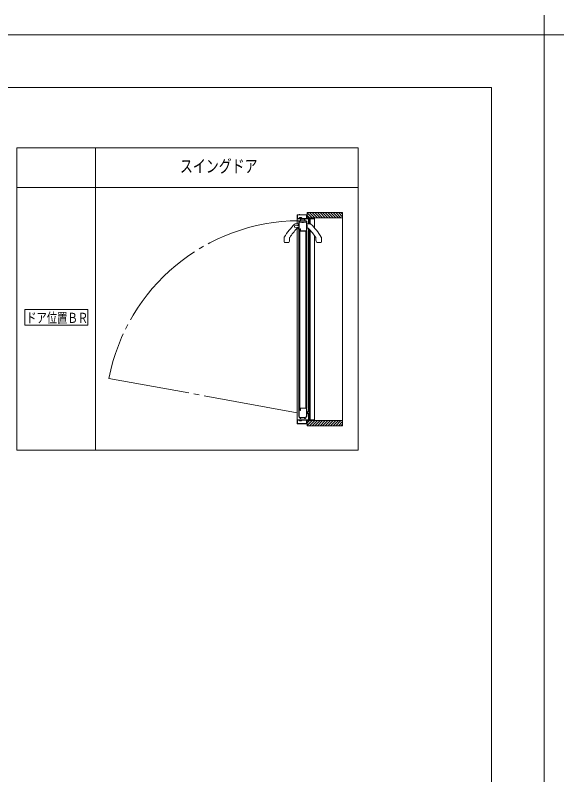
# Model space of a CAD drawing. Units: millimetres on the paper. Extents: x -305 to 305, y -152 to 152.
# Drawn here: x 18.3 to 122.7, y 7.7 to 152.3 of the extents above; entities that cross this region are included whole.
import ezdxf
from ezdxf.enums import TextEntityAlignment as Align

# ---------------------------------------------------------------- set-up
doc = ezdxf.new("R2010")
doc.units = ezdxf.units.MM
doc.linetypes.add('LONG_CHAIN', pattern=[21, 18, -1, 1, -1])
doc.linetypes.add('LONG_DOUBLE_CHAIN', pattern=[21.8, 18, -1, 0.6, -0.6, 0.6, -1])
for name, color, linetype, lineweight in [('0-1_VIEW0001', 7, 'Continuous', 9), ('0-2_1図面枠', 7, 'Continuous', 9), ('0-3_図面枠', 3, 'Continuous', 9), ('0-4_DEFPOINTS', 7, 'Continuous', 9)]:
    doc.layers.add(name, color=color, linetype=linetype, lineweight=lineweight)
doc.styles.add('ＭＳ ゴシック', font='')
doc.styles.get('ＭＳ ゴシック').set_extended_font_data('MS Gothic')

# ---------------------------------------------------------------- blocks, each defined once
blk = doc.blocks.new('グループ-6')
at = {"layer": '0-2_1図面枠'}
for p, q in [((4200, 2895), (4200, 3045)), ((4275, 2970), (4125, 2970))]:
    blk.add_line(p, q, dxfattribs=at)

msp = doc.modelspace()

# ---------------------------------------------------------------- linework, layer by layer
at = {"layer": '0-1_VIEW0001'}
for p, q in [((18.617, 126.98), (83.617, 126.98)), ((18.617, 126.98), (18.617, 69.48)), ((33.617, 126.98), (33.617, 69.48)), ((83.617, 126.98), (83.617, 69.48)), ((18.617, 119.48), (83.617, 119.48)), ((72.005, 114.233), (72.005, 113.558)), ((72.05, 114.223), (72.05, 113.598)), ((72.39, 114.283), (72.055, 114.283)), ((73.745, 114.238), (72.065, 114.238)), ((72.405, 114.348), (72.405, 114.298)), ((72.435, 114.358), (72.415, 114.358)), ((72.445, 114.298), (72.445, 114.348)), ((73.755, 114.283), (72.46, 114.283)), ((73.76, 113.598), (73.76, 114.223)), ((73.805, 113.598), (73.805, 114.233)), ((73.88, 114.684), (73.88, 113.683)), ((80.63, 114.684), (73.88, 114.684)), ((74.829, 113.684), (73.88, 114.633)), ((75.329, 113.684), (74.329, 114.684)), ((75.829, 113.684), (74.829, 114.684)), ((76.329, 113.684), (75.329, 114.684)), ((76.829, 113.684), (75.829, 114.684)), ((77.329, 113.684), (76.329, 114.684)), ((77.829, 113.684), (76.829, 114.684)), ((78.329, 113.684), (77.329, 114.684)), ((78.829, 113.684), (77.829, 114.684)), ((79.329, 113.684), (78.329, 114.684)), ((79.824, 113.684), (78.824, 114.684)), ((80.319, 113.684), (79.319, 114.684)), ((80.63, 113.868), (79.814, 114.684)), ((80.63, 114.363), (80.309, 114.684)), ((80.63, 74.085), (80.63, 114.684)), ((74.34, 113.508), (72.005, 113.508)), ((72.005, 113.508), (72.005, 112.558)), ((72.03, 113.533), (74.325, 113.533)), ((72.065, 113.583), (73.745, 113.583)), ((72.29, 111.148), (72.29, 113.008)), ((72.335, 111.603), (72.335, 112.938)), ((72.425, 112.938), (72.425, 112.886)), ((72.78, 113.733), (72.43, 113.733)), ((72.432, 112.868), (72.454, 112.846)), ((72.465, 113.083), (72.465, 112.898)), ((72.472, 112.838), (72.863, 112.838)), ((72.48, 112.883), (73.725, 112.883)), ((72.5, 112.883), (72.5, 113.058)), ((72.5, 112.883), (73.67, 112.883)), ((72.55, 113.108), (73.67, 113.108)), ((72.78, 113.733), (72.78, 113.683)), ((73.256, 113.458), (72.823, 113.458)), ((72.874, 112.834), (72.885, 112.823)), ((72.896, 112.818), (73.183, 112.818)), ((73.194, 112.823), (73.205, 112.834)), ((73.216, 112.838), (73.73, 112.838)), ((73.72, 112.883), (73.67, 112.883)), ((73.72, 113.058), (73.72, 112.883)), ((73.73, 113.043), (73.73, 113.073)), ((73.74, 112.898), (73.74, 113.023)), ((73.745, 112.823), (73.745, 111.258)), ((73.79, 113.033), (73.79, 111.258)), ((75.19, 113.583), (73.82, 113.583)), ((74.329, 113.684), (73.88, 114.133)), ((73.88, 113.684), (80.63, 113.684)), ((74.115, 112.558), (74.115, 113.508)), ((74.19, 113.133), (74.19, 113.078)), ((74.19, 112.898), (74.19, 112.833)), ((74.205, 113.063), (74.225, 113.063)), ((74.225, 112.913), (74.205, 112.913)), ((74.325, 113.183), (74.24, 113.183)), ((74.24, 113.078), (74.24, 113.123)), ((74.24, 112.853), (74.24, 112.898)), ((74.24, 112.783), (74.34, 112.783)), ((74.255, 113.183), (74.255, 113.508)), ((74.255, 112.838), (74.255, 113.138)), ((74.255, 113.138), (74.325, 113.138)), ((74.325, 112.838), (74.255, 112.838)), ((74.255, 112.558), (74.255, 112.783)), ((74.34, 113.518), (74.34, 113.198)), ((74.34, 113.123), (74.34, 112.853)), ((74.39, 112.833), (74.39, 113.518)), ((75.255, 113.508), (74.39, 113.508)), ((74.405, 113.533), (75.24, 113.533)), ((74.431, 112.554), (74.431, 113.508)), ((75.205, 113.668), (75.205, 113.598)), ((75.24, 113.683), (75.22, 113.683)), ((75.255, 113.683), (75.255, 113.533)), ((75.255, 113.548), (75.255, 113.668)), ((75.255, 111.774), (75.255, 113.508)), ((72.275, 112.558), (71.697, 112.558)), ((72.005, 111.694), (72.005, 75.258)), ((72.275, 111.708), (72.079, 111.708)), ((72.354, 77.158), (72.354, 111.458)), ((72.504, 111.458), (72.354, 111.458)), ((72.355, 111.458), (72.355, 111.162)), ((72.505, 111.483), (72.38, 111.483)), ((72.54, 111.528), (72.41, 111.528)), ((72.504, 77.158), (72.504, 111.458)), ((72.555, 111.563), (72.555, 111.543)), ((72.555, 111.208), (72.555, 111.433)), ((72.585, 111.578), (72.57, 111.578)), ((72.6, 111.188), (72.6, 111.563)), ((73.79, 111.678), (73.79, 111.766)), ((73.805, 112.558), (74.382, 112.558)), ((73.805, 111.708), (74.001, 111.708)), ((74.115, 76.783), (74.115, 111.673)), ((74.255, 76.781), (74.255, 111.533)), ((74.428, 75.258), (74.428, 111.348)), ((69.49, 109.908), (69.49, 109.158)), ((72.304, 77.483), (72.304, 111.133)), ((72.304, 111.133), (73.789, 111.133)), ((72.331, 111.133), (72.305, 111.133)), ((72.352, 111.155), (72.344, 111.141)), ((72.515, 111.162), (72.515, 111.168)), ((72.525, 111.141), (72.517, 111.155)), ((73.665, 111.133), (72.538, 111.133)), ((73.665, 111.178), (72.61, 111.178)), ((73.64, 111.133), (73.64, 77.483)), ((73.789, 77.483), (73.789, 111.133)), ((75.255, 75.258), (75.255, 110.34)), ((76.59, 109.908), (76.59, 109.158)), ((70.264, 108.958), (69.69, 108.958)), ((70.52, 109.844), (70.52, 109.458)), ((75.56, 109.844), (75.56, 109.458)), ((75.815, 108.958), (76.39, 108.958)), ((20.117, 93.23), (20.117, 96.23)), ((20.117, 96.23), (32.117, 96.23)), ((32.117, 93.23), (32.117, 96.23)), ((20.117, 93.23), (32.117, 93.23)), ((72.29, 76.108), (72.29, 77.468)), ((72.305, 77.483), (72.331, 77.483)), ((72.335, 77.013), (72.335, 76.108)), ((72.344, 77.476), (72.353, 77.462)), ((72.355, 77.454), (72.355, 77.158)), ((72.38, 77.133), (72.505, 77.133)), ((72.54, 77.088), (72.41, 77.088)), ((72.515, 77.448), (72.515, 77.454)), ((72.517, 77.462), (72.525, 77.476)), ((72.538, 77.483), (73.665, 77.483)), ((72.555, 77.183), (72.555, 77.408)), ((72.555, 77.053), (72.555, 77.073)), ((72.585, 77.038), (72.57, 77.038)), ((72.6, 77.428), (72.6, 77.053)), ((73.665, 77.438), (72.61, 77.438)), ((73.745, 75.933), (73.745, 77.358)), ((73.79, 77.358), (73.79, 75.933)), ((73.865, 76.833), (73.79, 76.833)), ((73.965, 76.783), (73.915, 76.783)), ((73.915, 76.783), (73.915, 76.433)), ((73.965, 76.783), (74.24, 76.783)), ((74.29, 76.733), (74.29, 76.483)), ((75.255, 75.258), (72.005, 75.258)), ((72.005, 74.533), (72.005, 75.208)), ((72.03, 75.233), (74.325, 75.233)), ((72.065, 75.183), (73.745, 75.183)), ((72.625, 75.568), (72.625, 75.603)), ((72.675, 75.483), (72.641, 75.483)), ((72.666, 75.594), (72.689, 75.536)), ((72.69, 75.668), (73.39, 75.668)), ((73.39, 75.628), (72.69, 75.628)), ((72.69, 75.53), (72.69, 75.498)), ((73.39, 75.498), (73.39, 75.53)), ((73.391, 75.536), (73.413, 75.594)), ((73.415, 75.483), (73.405, 75.483)), ((73.455, 75.603), (73.455, 75.562)), ((73.499, 75.57), (73.724, 75.87)), ((73.76, 75.843), (73.535, 75.543)), ((73.865, 76.383), (73.79, 76.383)), ((75.19, 75.183), (73.82, 75.183)), ((73.965, 76.433), (73.915, 76.433)), ((74.24, 76.433), (73.965, 76.433)), ((74.111, 75.258), (74.111, 76.433)), ((74.19, 75.868), (74.19, 75.933)), ((74.19, 75.633), (74.19, 75.688)), ((74.225, 75.853), (74.205, 75.853)), ((74.205, 75.703), (74.225, 75.703)), ((74.24, 75.983), (74.34, 75.983)), ((74.24, 75.913), (74.24, 75.868)), ((74.24, 75.688), (74.24, 75.643)), ((74.325, 75.583), (74.24, 75.583)), ((74.251, 75.983), (74.251, 76.433)), ((74.251, 75.628), (74.251, 75.928)), ((74.251, 75.258), (74.251, 75.583)), ((74.325, 75.928), (74.255, 75.928)), ((74.255, 75.628), (74.325, 75.628)), ((74.34, 75.643), (74.34, 75.913)), ((74.34, 75.248), (74.34, 75.568)), ((74.39, 75.933), (74.39, 75.248)), ((74.405, 75.233), (75.24, 75.233)), ((75.255, 75.218), (75.255, 75.098)), ((72.05, 74.543), (72.05, 75.168)), ((72.39, 74.483), (72.055, 74.483)), ((73.745, 74.528), (72.065, 74.528)), ((72.405, 74.418), (72.405, 74.468)), ((72.435, 74.408), (72.415, 74.408)), ((72.43, 75.033), (72.43, 75.083)), ((72.43, 75.033), (72.78, 75.033)), ((72.445, 74.468), (72.445, 74.418)), ((73.755, 74.483), (72.46, 74.483)), ((73.76, 75.168), (73.76, 74.543)), ((73.805, 75.168), (73.805, 74.533)), ((73.88, 75.083), (80.63, 75.083)), ((74.829, 75.083), (73.88, 74.134)), ((74.329, 75.083), (73.88, 74.634)), ((73.88, 75.083), (73.88, 74.084)), ((80.63, 74.084), (73.88, 74.084)), ((75.329, 75.084), (74.329, 74.084)), ((75.829, 75.084), (74.829, 74.084)), ((75.205, 75.098), (75.205, 75.168)), ((75.24, 75.083), (75.22, 75.083)), ((76.329, 75.084), (75.329, 74.084)), ((76.829, 75.084), (75.829, 74.084)), ((77.329, 75.084), (76.329, 74.084)), ((77.829, 75.084), (76.829, 74.084)), ((78.329, 75.084), (77.329, 74.084)), ((78.829, 75.084), (77.829, 74.084)), ((79.329, 75.084), (78.329, 74.084)), ((79.824, 75.084), (78.824, 74.084)), ((80.319, 75.084), (79.319, 74.084)), ((80.63, 74.899), (79.814, 74.084)), ((80.63, 74.404), (80.309, 74.084)), ((18.617, 69.48), (83.617, 69.48))]:
    msp.add_line(p, q, dxfattribs=at)
at = {"layer": '0-1_VIEW0001', "color": 2}
for p, q in [((71.527, 112.164), (72.063, 112.192)), ((72.063, 111.865), (71.527, 111.893)), ((72.209, 112.484), (72.18, 112.298)), ((72.18, 111.759), (72.209, 111.573)), ((72.29, 112.528), (72.255, 112.526)), ((72.255, 111.53), (72.29, 111.528)), ((73.81, 112.403), (73.79, 112.403)), ((73.79, 111.653), (73.81, 111.653)), ((73.81, 112.453), (73.81, 112.103)), ((73.822, 112.453), (73.81, 112.453)), ((73.81, 111.953), (73.81, 111.603)), ((73.81, 111.603), (73.822, 111.603))]:
    msp.add_line(p, q, dxfattribs=at)
at = {"layer": '0-1_VIEW0001', "color": 2, "linetype": 'LONG_DOUBLE_CHAIN'}
for p, q in [((73.852, 112.094), (73.869, 112.094)), ((73.852, 111.963), (73.869, 111.963))]:
    msp.add_line(p, q, dxfattribs=at)
at = {"layer": '0-1_VIEW0001', "linetype": 'LONG_CHAIN'}
msp.add_line((72.005, 76.556), (36.15, 83.131), dxfattribs=at)
at = {"layer": '0-1_VIEW0001'}
for points in [[(72.055, 114.283), (72.019, 114.269), (72.005, 114.233)], [(72.065, 114.238), (72.054, 114.234), (72.05, 114.223)], [(72.405, 114.298), (72.4, 114.288), (72.39, 114.283)], [(72.415, 114.358), (72.408, 114.355), (72.405, 114.348)], [(72.445, 114.348), (72.442, 114.355), (72.435, 114.358)], [(72.46, 114.283), (72.449, 114.288), (72.445, 114.298)], [(73.76, 114.223), (73.755, 114.234), (73.745, 114.238)], [(73.805, 114.233), (73.79, 114.269), (73.755, 114.283)], [(72.005, 113.558), (72.012, 113.541), (72.03, 113.533)], [(72.05, 113.598), (72.054, 113.588), (72.065, 113.583)], [(72.29, 113.008), (72.326, 113.097), (72.366, 113.125), (72.415, 113.133), (72.45, 113.119), (72.465, 113.083)], [(72.335, 112.938), (72.38, 112.983), (72.425, 112.938)], [(72.43, 113.733), (72.43, 113.683), (72.37, 113.605)], [(72.425, 112.886), (72.426, 112.876), (72.432, 112.868)], [(72.43, 113.683), (72.78, 113.683), (72.839, 113.605)], [(72.454, 112.846), (72.463, 112.84), (72.472, 112.838)], [(72.465, 112.898), (72.469, 112.888), (72.48, 112.883)], [(72.863, 112.838), (72.869, 112.837), (72.874, 112.834)], [(72.885, 112.823), (72.89, 112.819), (72.896, 112.818)], [(73.183, 112.818), (73.189, 112.819), (73.194, 112.823)], [(73.205, 112.834), (73.21, 112.837), (73.216, 112.838)], [(73.725, 112.883), (73.735, 112.888), (73.74, 112.898)], [(73.73, 113.073), (73.733, 113.08), (73.74, 113.083), (73.775, 113.069), (73.79, 113.033)], [(73.74, 113.023), (73.739, 113.028), (73.736, 113.031), (73.731, 113.037), (73.73, 113.043)], [(73.73, 112.838), (73.74, 112.834), (73.745, 112.823)], [(73.745, 113.583), (73.755, 113.588), (73.76, 113.598)], [(73.82, 113.583), (73.809, 113.588), (73.805, 113.598)], [(74.24, 113.183), (74.204, 113.169), (74.19, 113.133)], [(74.19, 113.078), (74.194, 113.068), (74.205, 113.063)], [(74.205, 112.913), (74.194, 112.909), (74.19, 112.898)], [(74.19, 112.833), (74.204, 112.798), (74.24, 112.783)], [(74.225, 113.063), (74.235, 113.068), (74.24, 113.078)], [(74.24, 112.898), (74.235, 112.909), (74.225, 112.913)], [(74.24, 113.123), (74.244, 113.134), (74.255, 113.138)], [(74.255, 112.838), (74.244, 112.843), (74.24, 112.853)], [(74.325, 113.533), (74.335, 113.529), (74.34, 113.518)], [(74.34, 113.198), (74.335, 113.188), (74.325, 113.183)], [(74.325, 113.138), (74.335, 113.134), (74.34, 113.123)], [(74.34, 112.853), (74.335, 112.843), (74.325, 112.838)], [(74.34, 112.783), (74.375, 112.798), (74.39, 112.833)], [(74.39, 113.518), (74.394, 113.529), (74.405, 113.533)], [(75.205, 113.598), (75.2, 113.588), (75.19, 113.583)], [(75.22, 113.683), (75.209, 113.679), (75.205, 113.668)], [(75.255, 113.668), (75.25, 113.679), (75.24, 113.683)], [(75.24, 113.533), (75.25, 113.538), (75.255, 113.548)], [(72.41, 111.528), (72.357, 111.55), (72.335, 111.603)], [(72.38, 111.483), (72.362, 111.476), (72.355, 111.458)], [(72.555, 111.433), (72.54, 111.469), (72.505, 111.483)], [(72.555, 111.543), (72.55, 111.533), (72.54, 111.528)], [(72.57, 111.578), (72.559, 111.574), (72.555, 111.563)], [(72.6, 111.563), (72.595, 111.574), (72.585, 111.578)], [(72.305, 111.133), (72.294, 111.138), (72.29, 111.148)], [(72.344, 111.141), (72.338, 111.135), (72.331, 111.133)], [(72.355, 111.162), (72.354, 111.158), (72.352, 111.155)], [(72.515, 111.168), (72.519, 111.179), (72.53, 111.183), (72.547, 111.191), (72.555, 111.208)], [(72.517, 111.155), (72.515, 111.158), (72.515, 111.162)], [(72.538, 111.133), (72.531, 111.135), (72.525, 111.141)], [(72.61, 111.178), (72.603, 111.181), (72.6, 111.188)], [(73.745, 111.258), (73.721, 111.202), (73.665, 111.178)], [(73.79, 111.258), (73.753, 111.17), (73.665, 111.133)], [(72.29, 77.468), (72.294, 77.479), (72.305, 77.483)], [(72.331, 77.483), (72.339, 77.481), (72.344, 77.476)], [(72.41, 77.088), (72.357, 77.066), (72.335, 77.013)], [(72.353, 77.462), (72.354, 77.458), (72.355, 77.454)], [(72.355, 77.158), (72.362, 77.14), (72.38, 77.133)], [(72.505, 77.133), (72.54, 77.148), (72.555, 77.183)], [(72.515, 77.454), (72.515, 77.458), (72.517, 77.462)], [(72.555, 77.408), (72.548, 77.426), (72.53, 77.433), (72.519, 77.438), (72.515, 77.448)], [(72.525, 77.476), (72.531, 77.481), (72.538, 77.483)], [(72.555, 77.073), (72.55, 77.084), (72.54, 77.088)], [(72.57, 77.038), (72.559, 77.043), (72.555, 77.053)], [(72.6, 77.053), (72.595, 77.043), (72.585, 77.038)], [(72.61, 77.438), (72.603, 77.435), (72.6, 77.428)], [(73.665, 77.483), (73.753, 77.447), (73.79, 77.358)], [(73.745, 77.358), (73.721, 77.415), (73.665, 77.438)], [(72.005, 75.208), (72.012, 75.226), (72.03, 75.233)], [(72.05, 75.168), (72.054, 75.179), (72.065, 75.183)], [(72.641, 75.483), (72.626, 75.485), (72.612, 75.492), (72.475, 75.608), (72.375, 75.76), (72.313, 75.93), (72.29, 76.108)], [(72.335, 76.108), (72.356, 75.954), (72.405, 75.802), (72.454, 75.69), (72.528, 75.598), (72.6, 75.557), (72.616, 75.555), (72.625, 75.568)], [(72.625, 75.603), (72.644, 75.649), (72.69, 75.668)], [(72.69, 75.628), (72.669, 75.617), (72.666, 75.594)], [(72.69, 75.498), (72.685, 75.488), (72.675, 75.483)], [(72.689, 75.536), (72.69, 75.533), (72.69, 75.53)], [(73.39, 75.668), (73.436, 75.649), (73.455, 75.603)], [(73.413, 75.594), (73.41, 75.617), (73.39, 75.628)], [(73.39, 75.53), (73.39, 75.533), (73.391, 75.536)], [(73.405, 75.483), (73.394, 75.488), (73.39, 75.498)], [(73.535, 75.543), (73.482, 75.499), (73.415, 75.483)], [(73.455, 75.562), (73.463, 75.548), (73.479, 75.55), (73.49, 75.559), (73.499, 75.57)], [(73.724, 75.87), (73.739, 75.9), (73.745, 75.933)], [(73.745, 75.183), (73.755, 75.179), (73.76, 75.168)], [(73.79, 75.933), (73.782, 75.886), (73.76, 75.843)], [(73.82, 75.183), (73.809, 75.179), (73.805, 75.168)], [(74.19, 75.933), (74.204, 75.969), (74.24, 75.983)], [(74.205, 75.853), (74.194, 75.858), (74.19, 75.868)], [(74.19, 75.688), (74.194, 75.699), (74.205, 75.703)], [(74.24, 75.583), (74.204, 75.598), (74.19, 75.633)], [(74.24, 75.868), (74.235, 75.858), (74.225, 75.853)], [(74.225, 75.703), (74.235, 75.699), (74.24, 75.688)], [(74.255, 75.928), (74.244, 75.924), (74.24, 75.913)], [(74.24, 75.643), (74.244, 75.633), (74.255, 75.628)], [(74.34, 75.913), (74.335, 75.924), (74.325, 75.928)], [(74.325, 75.628), (74.335, 75.633), (74.34, 75.643)], [(74.34, 75.568), (74.335, 75.579), (74.325, 75.583)], [(74.325, 75.233), (74.335, 75.238), (74.34, 75.248)], [(74.34, 75.983), (74.375, 75.969), (74.39, 75.933)], [(74.39, 75.248), (74.394, 75.238), (74.405, 75.233)], [(75.205, 75.168), (75.2, 75.179), (75.19, 75.183)], [(75.24, 75.233), (75.25, 75.229), (75.255, 75.218)], [(72.055, 74.483), (72.019, 74.498), (72.005, 74.533)], [(72.065, 74.528), (72.054, 74.533), (72.05, 74.543)], [(72.78, 75.083), (72.43, 75.083), (72.37, 75.162)], [(72.405, 74.468), (72.4, 74.479), (72.39, 74.483)], [(72.415, 74.408), (72.408, 74.411), (72.405, 74.418)], [(72.445, 74.418), (72.442, 74.411), (72.435, 74.408)], [(72.46, 74.483), (72.449, 74.479), (72.445, 74.468)], [(72.78, 75.033), (72.78, 75.083), (72.839, 75.162)], [(73.76, 74.543), (73.755, 74.533), (73.745, 74.528)], [(73.805, 74.533), (73.79, 74.498), (73.755, 74.483)], [(75.22, 75.083), (75.209, 75.088), (75.205, 75.098)], [(75.255, 75.098), (75.25, 75.088), (75.24, 75.083)]]:
    msp.add_lwpolyline(points, dxfattribs=at)
for centre, radius, start, end in [((72.784, 114.231), 0.0077, 332.71904, 90), ((72.382, 113.596), 0.015, 142.83915, 250.52878), ((72.55, 113.058), 0.05, 90, 180), ((73.04, 113.083), 0.45, 128.21321, 176.81526), ((72.823, 113.358), 0.1, 90, 128.21321), ((72.827, 113.596), 0.015, 289.47122, 37.16085), ((73.256, 113.358), 0.1, 51.78679, 90), ((73.04, 113.083), 0.45, 3.18474, 51.78679), ((73.67, 113.058), 0.05, 0, 90), ((80.618, 103.149), 13.05, 134.40318, 148.24605), ((80.618, 103.149), 12.15, 135.61305, 145.92995), ((71.697, 112.258), 0.3, 90, 134.40318), ((72.079, 111.508), 0.2, 90, 135.61305), ((72.275, 112.543), 0.015, 0, 90), ((72.275, 111.723), 0.015, 270, 0), ((73.805, 112.543), 0.015, 90, 180), ((73.805, 111.723), 0.015, 180, 270), ((74.001, 111.508), 0.2, 44.38695, 90), ((65.461, 103.149), 12.15, 34.07005, 44.38695), ((74.382, 112.258), 0.3, 45.59682, 90), ((65.461, 103.149), 13.05, 31.75395, 45.59682), ((69.69, 109.908), 0.2, 147.03513, 180), ((70.72, 109.844), 0.2, 145.92995, 180), ((75.36, 109.844), 0.2, 0, 34.07005), ((76.39, 109.908), 0.2, 0, 32.96487), ((69.69, 109.158), 0.2, 180, 270), ((70.264, 109.158), 0.2, 270, 339.07517), ((69.48, 109.458), 1.04, 339.07517, 0), ((76.6, 109.458), 1.04, 180, 200.92483), ((75.815, 109.158), 0.2, 200.92483, 270), ((76.39, 109.158), 0.2, 270, 0), ((73.865, 76.783), 0.05, 0, 90), ((74.24, 76.733), 0.05, 0, 90), ((72.382, 75.171), 0.015, 109.47122, 217.16085), ((72.827, 75.171), 0.015, 322.83915, 70.52878), ((73.865, 76.433), 0.05, 270, 0), ((74.24, 76.483), 0.05, 270, 0)]:
    msp.add_arc(centre, radius, start, end, dxfattribs=at)
at = {"layer": '0-1_VIEW0001', "linetype": 'LONG_CHAIN'}
msp.add_arc((72.504, 76.108), 37.027, 90.29921, 169.06601, dxfattribs=at)
at = {"layer": '0-1_VIEW0001', "color": 2}
for centre, radius, start, end in [((72.225, 112.028), 0.75, 172.99308, 180.0004), ((72.225, 112.028), 0.75, 180.0004, 187.00669), ((71.53, 112.114), 0.05, 92.99998, 172.91056), ((71.53, 111.943), 0.05, 187.09046, 267.00002), ((72.057, 112.316), 0.125, 273, 351.43914), ((72.057, 111.74), 0.125, 8.55177, 87), ((72.258, 112.477), 0.05, 93, 171.40265), ((72.258, 111.58), 0.05, 188.59735, 267), ((73.81, 112.093), 0.01, 90, 180), ((73.81, 111.963), 0.01, 180, 270), ((73.822, 112.438), 0.015, 9.12607, 90), ((73.822, 111.618), 0.015, 270, 350.87393), ((71.27, 112.028), 2.6, 1.44086, 9.12607), ((71.27, 112.028), 2.6, 350.87393, 358.55914), ((70.764, 112.028), 3.088, 358.7869, 1.2131), ((73.854, 112.093), 0.015, 270, 1.44086), ((73.854, 111.963), 0.015, 358.55914, 90)]:
    msp.add_arc(centre, radius, start, end, dxfattribs=at)
at = {"layer": '0-3_図面枠'}
msp.add_lwpolyline([(-291.017, -138.498), (108.983, -138.498), (108.983, 138.502), (-291.017, 138.502)], close=True, dxfattribs=at)
at = {"layer": '0-4_DEFPOINTS'}
for p, q in [((118.983, 148.502), (-301.017, 148.502)), ((118.983, -148.498), (118.983, 148.502))]:
    msp.add_line(p, q, dxfattribs=at)

# ---------------------------------------------------------------- block references
at = {"layer": '0-2_1図面枠', "xscale": 0.05, "yscale": 0.05}
msp.add_blockref('グループ-6', (-91.017, 0.002), dxfattribs=at)

# ---------------------------------------------------------------- texts
at = {"layer": '0-1_VIEW0001', "style": 'ＭＳ ゴシック', "width": 0.75}
for s, height, p in [('スイングドア', 2.405, (49.67, 121.586)), ('ドア位置ＢＲ', 1.921, (20.402, 93.11))]:
    msp.add_text(s, height=height, dxfattribs=at).set_placement(p, align=Align.BOTTOM_LEFT)

doc.saveas('drawing.dxf')
